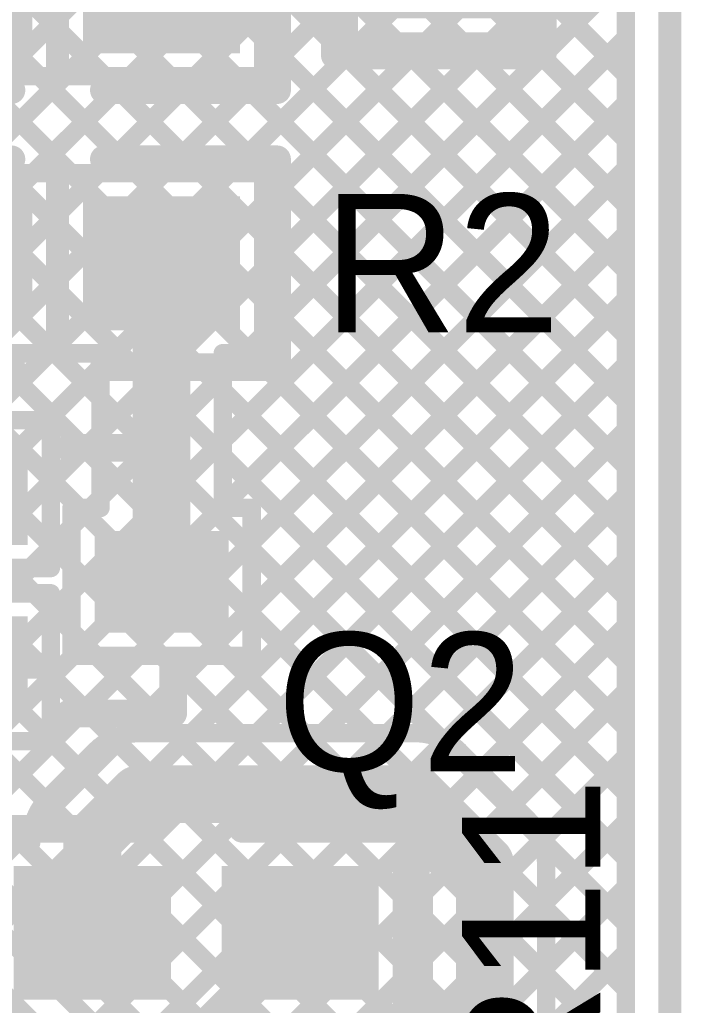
# Model space of a CAD drawing. Header units: millimetres. Extents: x 31.5 to 66.5, y 50.5 to 78.
# Drawn here: x 59.27 to 66.55, y 56.73 to 67.58 of the extents above; entities that cross this region are included whole.
import ezdxf

# ---------------------------------------------------------------- set-up
doc = ezdxf.new("R2010")
doc.units = ezdxf.units.MM
for name, color, linetype in [('BottomLayer', 5, 'Continuous'), ('KeepOutLayer', 6, 'Continuous'), ('TopLayer', 1, 'Continuous'), ('TopOverlay', 2, 'Continuous'), ('TopPaste', 8, 'Continuous'), ('TopSolder', 216, 'Continuous')]:
    doc.layers.add(name, color=color, linetype=linetype)

# ---------------------------------------------------------------- blocks, each defined once
blk = doc.blocks.new('SOT_23_11')
at = {"layer": 'TopLayer'}
for points in [[(-0.508, -0.635), (0.4064, -0.635), (-0.508, 0.635), (0.4064, 0.635)], [(-1.4732, -2.4892), (-0.5588, -2.4892), (-1.4732, -1.5748), (-0.5588, -1.5748)], [(0.4318, -2.4892), (1.3462, -2.4892), (0.4318, -1.5748), (1.3462, -1.5748)]]:
    blk.add_solid(points, dxfattribs=at)
at = {"layer": 'TopOverlay', "const_width": 0.3048}
for points in [[(-1.016, 0.127), (-1.524, 0.127)], [(-1.524, -1.016), (-1.524, 0.127)], [(1.397, 0.127), (0.889, 0.127)], [(1.397, -1.016), (1.397, 0.127)], [(0, -2.159), (-0.127, -2.159)]]:
    blk.add_lwpolyline(points, dxfattribs=at)
at = {"layer": 'TopOverlay', "const_width": 0.1524}
for points in [[(-1.6002, 0.127, 1), (-1.4478, 0.127, 1)], [(-1.6002, 0.127, 1), (-1.4478, 0.127, 1)], [(-1.0922, 0.127, 1), (-0.9398, 0.127, 1)], [(0.8128, 0.127, 1), (0.9652, 0.127, 1)], [(1.3208, 0.127, 1), (1.4732, 0.127, 1)], [(1.3208, 0.127, 1), (1.4732, 0.127, 1)], [(-1.6002, -1.016, 1), (-1.4478, -1.016, 1)], [(1.3208, -1.016, 1), (1.4732, -1.016, 1)], [(-0.2032, -2.159, 1), (-0.0508, -2.159, 1)], [(-0.0762, -2.159, 1), (0.0762, -2.159, 1)]]:
    blk.add_lwpolyline(points, format="xyb", close=True, dxfattribs=at)
at = {"layer": 'TopPaste'}
for points in [[(-0.508, -0.635), (0.4064, -0.635), (-0.508, 0.635), (0.4064, 0.635)], [(-1.4732, -2.4892), (-0.5588, -2.4892), (-1.4732, -1.5748), (-0.5588, -1.5748)], [(0.4318, -2.4892), (1.3462, -2.4892), (0.4318, -1.5748), (1.3462, -1.5748)]]:
    blk.add_solid(points, dxfattribs=at)
at = {"layer": 'TopSolder'}
for points in [[(-0.6096, -0.7366), (0.508, -0.7366), (-0.6096, 0.7366), (0.508, 0.7366)], [(-1.5748, -2.5908), (-0.4572, -2.5908), (-1.5748, -1.4732), (-0.4572, -1.4732)], [(0.3302, -2.5908), (1.4478, -2.5908), (0.3302, -1.4732), (1.4478, -1.4732)]]:
    blk.add_solid(points, dxfattribs=at)
blk = doc.blocks.new('0805_15')
at = {"layer": 'TopLayer'}
for points in [[(-0.762, -0.637), (0.762, -0.637), (-0.762, 0.633), (0.762, 0.633)], [(1.524, -0.637), (3.048, -0.637), (1.524, 0.633), (3.048, 0.633)]]:
    blk.add_solid(points, dxfattribs=at)
at = {"layer": 'TopOverlay', "const_width": 0.305}
for points in [[(-1.27, 1.141), (-1.27, -1.145)], [(0.635, 1.141), (-1.27, 1.141)], [(3.556, 1.141), (1.651, 1.141)], [(3.556, 1.141), (3.556, -1.145)], [(0.635, -1.145), (-1.27, -1.145)], [(3.556, -1.145), (1.651, -1.145)]]:
    blk.add_lwpolyline(points, dxfattribs=at)
at = {"layer": 'TopOverlay', "const_width": 0.152}
for points in [[(-1.346, 1.141, 1), (-1.194, 1.141, 1)], [(-1.346, 1.141, 1), (-1.194, 1.141, 1)], [(0.559, 1.141, 1), (0.711, 1.141, 1)], [(1.575, 1.141, 1), (1.727, 1.141, 1)], [(3.48, 1.141, 1), (3.632, 1.141, 1)], [(3.48, 1.141, 1), (3.632, 1.141, 1)], [(-1.346, -1.145, 1), (-1.194, -1.145, 1)], [(-1.346, -1.145, 1), (-1.194, -1.145, 1)], [(0.559, -1.145, 1), (0.711, -1.145, 1)], [(1.575, -1.145, 1), (1.727, -1.145, 1)], [(3.48, -1.145, 1), (3.632, -1.145, 1)], [(3.48, -1.145, 1), (3.632, -1.145, 1)]]:
    blk.add_lwpolyline(points, format="xyb", close=True, dxfattribs=at)
at = {"layer": 'TopPaste'}
for points in [[(-0.762, -0.637), (0.762, -0.637), (-0.762, 0.633), (0.762, 0.633)], [(1.524, -0.637), (3.048, -0.637), (1.524, 0.633), (3.048, 0.633)]]:
    blk.add_solid(points, dxfattribs=at)
at = {"layer": 'TopSolder'}
for points in [[(-0.864, -0.738), (0.864, -0.738), (-0.864, 0.735), (0.864, 0.735)], [(1.422, -0.738), (3.15, -0.738), (1.422, 0.735), (3.15, 0.735)]]:
    blk.add_solid(points, dxfattribs=at)
blk = doc.blocks.new('0805_19')
at = {"layer": 'TopLayer'}
for points in [[(-0.762, -0.637), (0.762, -0.637), (-0.762, 0.633), (0.762, 0.633)], [(1.524, -0.637), (3.048, -0.637), (1.524, 0.633), (3.048, 0.633)]]:
    blk.add_solid(points, dxfattribs=at)
at = {"layer": 'TopOverlay', "const_width": 0.305}
for points in [[(-1.27, -1.145), (-1.27, 1.141)], [(-1.27, 1.141), (0.635, 1.141)], [(1.651, 1.141), (3.556, 1.141)], [(3.556, -1.145), (3.556, 1.141)], [(-1.27, -1.145), (0.635, -1.145)], [(1.651, -1.145), (3.556, -1.145)]]:
    blk.add_lwpolyline(points, dxfattribs=at)
at = {"layer": 'TopOverlay', "const_width": 0.152}
for points in [[(-1.346, 1.141, 1), (-1.194, 1.141, 1)], [(-1.346, 1.141, 1), (-1.194, 1.141, 1)], [(0.559, 1.141, 1), (0.711, 1.141, 1)], [(1.575, 1.141, 1), (1.727, 1.141, 1)], [(3.48, 1.141, 1), (3.632, 1.141, 1)], [(3.48, 1.141, 1), (3.632, 1.141, 1)], [(-1.346, -1.145, 1), (-1.194, -1.145, 1)], [(-1.346, -1.145, 1), (-1.194, -1.145, 1)], [(0.559, -1.145, 1), (0.711, -1.145, 1)], [(1.575, -1.145, 1), (1.727, -1.145, 1)], [(3.48, -1.145, 1), (3.632, -1.145, 1)], [(3.48, -1.145, 1), (3.632, -1.145, 1)]]:
    blk.add_lwpolyline(points, format="xyb", close=True, dxfattribs=at)
at = {"layer": 'TopPaste'}
for points in [[(-0.762, -0.637), (0.762, -0.637), (-0.762, 0.633), (0.762, 0.633)], [(1.524, -0.637), (3.048, -0.637), (1.524, 0.633), (3.048, 0.633)]]:
    blk.add_solid(points, dxfattribs=at)
at = {"layer": 'TopSolder'}
for points in [[(-0.864, -0.738), (0.864, -0.738), (-0.864, 0.735), (0.864, 0.735)], [(1.422, -0.738), (3.15, -0.738), (1.422, 0.735), (3.15, 0.735)]]:
    blk.add_solid(points, dxfattribs=at)
blk = doc.blocks.new('0805_20')
at = {"layer": 'TopLayer'}
for points in [[(-0.762, -0.637), (0.762, -0.637), (-0.762, 0.633), (0.762, 0.633)], [(1.524, -0.637), (3.048, -0.637), (1.524, 0.633), (3.048, 0.633)]]:
    blk.add_solid(points, dxfattribs=at)
at = {"layer": 'TopOverlay', "const_width": 0.305}
for points in [[(-1.27, -1.145), (-1.27, 1.141)], [(0.635, 1.141), (-1.27, 1.141)], [(3.556, 1.141), (1.651, 1.141)], [(3.556, -1.145), (3.556, 1.141)], [(0.635, -1.145), (-1.27, -1.145)], [(3.556, -1.145), (1.651, -1.145)]]:
    blk.add_lwpolyline(points, dxfattribs=at)
at = {"layer": 'TopOverlay', "const_width": 0.152}
for points in [[(-1.346, 1.141, 1), (-1.194, 1.141, 1)], [(-1.346, 1.141, 1), (-1.194, 1.141, 1)], [(0.559, 1.141, 1), (0.711, 1.141, 1)], [(1.575, 1.141, 1), (1.727, 1.141, 1)], [(3.48, 1.141, 1), (3.632, 1.141, 1)], [(3.48, 1.141, 1), (3.632, 1.141, 1)], [(-1.346, -1.145, 1), (-1.194, -1.145, 1)], [(-1.346, -1.145, 1), (-1.194, -1.145, 1)], [(0.559, -1.145, 1), (0.711, -1.145, 1)], [(1.575, -1.145, 1), (1.727, -1.145, 1)], [(3.48, -1.145, 1), (3.632, -1.145, 1)], [(3.48, -1.145, 1), (3.632, -1.145, 1)]]:
    blk.add_lwpolyline(points, format="xyb", close=True, dxfattribs=at)
at = {"layer": 'TopPaste'}
for points in [[(-0.762, -0.637), (0.762, -0.637), (-0.762, 0.633), (0.762, 0.633)], [(1.524, -0.637), (3.048, -0.637), (1.524, 0.633), (3.048, 0.633)]]:
    blk.add_solid(points, dxfattribs=at)
at = {"layer": 'TopSolder'}
for points in [[(-0.864, -0.738), (0.864, -0.738), (-0.864, 0.735), (0.864, 0.735)], [(1.422, -0.738), (3.15, -0.738), (1.422, 0.735), (3.15, 0.735)]]:
    blk.add_solid(points, dxfattribs=at)
blk = doc.blocks.new('0805_21')
at = {"layer": 'TopLayer'}
for points in [[(-0.762, -0.637), (0.762, -0.637), (-0.762, 0.633), (0.762, 0.633)], [(1.524, -0.637), (3.048, -0.637), (1.524, 0.633), (3.048, 0.633)]]:
    blk.add_solid(points, dxfattribs=at)
at = {"layer": 'TopOverlay', "const_width": 0.305}
for points in [[(-1.27, 1.141), (-1.27, -1.145)], [(0.635, 1.141), (-1.27, 1.141)], [(3.556, 1.141), (1.651, 1.141)], [(3.556, 1.141), (3.556, -1.145)], [(0.635, -1.145), (-1.27, -1.145)], [(3.556, -1.145), (1.651, -1.145)]]:
    blk.add_lwpolyline(points, dxfattribs=at)
at = {"layer": 'TopOverlay', "const_width": 0.152}
for points in [[(-1.346, 1.141, 1), (-1.194, 1.141, 1)], [(-1.346, 1.141, 1), (-1.194, 1.141, 1)], [(0.559, 1.141, 1), (0.711, 1.141, 1)], [(1.575, 1.141, 1), (1.727, 1.141, 1)], [(3.48, 1.141, 1), (3.632, 1.141, 1)], [(3.48, 1.141, 1), (3.632, 1.141, 1)], [(-1.346, -1.145, 1), (-1.194, -1.145, 1)], [(-1.346, -1.145, 1), (-1.194, -1.145, 1)], [(0.559, -1.145, 1), (0.711, -1.145, 1)], [(1.575, -1.145, 1), (1.727, -1.145, 1)], [(3.48, -1.145, 1), (3.632, -1.145, 1)], [(3.48, -1.145, 1), (3.632, -1.145, 1)]]:
    blk.add_lwpolyline(points, format="xyb", close=True, dxfattribs=at)
at = {"layer": 'TopPaste'}
for points in [[(-0.762, -0.637), (0.762, -0.637), (-0.762, 0.633), (0.762, 0.633)], [(1.524, -0.637), (3.048, -0.637), (1.524, 0.633), (3.048, 0.633)]]:
    blk.add_solid(points, dxfattribs=at)
at = {"layer": 'TopSolder'}
for points in [[(-0.864, -0.738), (0.864, -0.738), (-0.864, 0.735), (0.864, 0.735)], [(1.422, -0.738), (3.15, -0.738), (1.422, 0.735), (3.15, 0.735)]]:
    blk.add_solid(points, dxfattribs=at)

msp = doc.modelspace()

# ---------------------------------------------------------------- linework, layer by layer
at = {"layer": 'BottomLayer'}
for points, const_width in [([(48.355, 77.368), (65.938, 59.785)], 0.203), ([(49.074, 77.368), (65.938, 60.504)], 0.203), ([(49.792, 77.368), (65.938, 61.222)], 0.203), ([(50.51, 77.368), (65.938, 61.94)], 0.203), ([(51.229, 77.368), (65.938, 62.659)], 0.203), ([(51.947, 77.368), (65.938, 63.377)], 0.203), ([(52.666, 77.368), (65.938, 64.096)], 0.203), ([(53.384, 77.368), (65.938, 64.814)], 0.203), ([(54.103, 77.368), (65.938, 65.533)], 0.203), ([(54.821, 77.368), (65.938, 66.251)], 0.203), ([(55.539, 77.368), (65.938, 66.969)], 0.203), ([(65.938, 51.156), (65.938, 77.368)], 0.203), ([(54.52, 62.422), (65.938, 73.841)], 0.203), ([(51.775, 73.23), (65.938, 59.067)], 0.203), ([(54.859, 62.043), (65.938, 73.123)], 0.203), ([(51.714, 72.573), (65.938, 58.348)], 0.203), ([(55.073, 61.539), (65.938, 72.404)], 0.203), ([(55.432, 61.18), (65.938, 71.686)], 0.203), ([(55.791, 60.82), (65.938, 70.967)], 0.203), ([(56.151, 60.461), (65.938, 70.249)], 0.203), ([(56.51, 60.102), (65.938, 69.53)], 0.203), ([(56.869, 59.743), (65.938, 68.812)], 0.203), ([(57.228, 59.383), (65.938, 68.094)], 0.203), ([(57.587, 59.024), (65.938, 67.375)], 0.203), ([(57.947, 58.665), (65.938, 66.657)], 0.203), ([(57.238, 66.33), (65.938, 57.63)], 0.203), ([(58.306, 58.306), (65.938, 65.938)], 0.203), ([(57.14, 65.71), (65.938, 56.912)], 0.203), ([(52.264, 65.557), (65.938, 51.883)], 0.203), ([(52.982, 65.557), (65.938, 52.601)], 0.203), ([(53.7, 65.557), (65.938, 53.319)], 0.203), ([(54.419, 65.557), (65.938, 54.038)], 0.203), ([(55.137, 65.557), (65.938, 54.756)], 0.203), ([(56.797, 65.334), (65.938, 56.193)], 0.203), ([(56.236, 65.177), (65.938, 55.475)], 0.203), ([(58.665, 57.947), (65.938, 65.22)], 0.203), ([(52.615, 64.488), (62.645, 54.458)], 0.203), ([(59.024, 57.587), (65.938, 64.502)], 0.203), ([(59.383, 57.228), (65.938, 63.783)], 0.203), ([(59.743, 56.869), (65.938, 63.065)], 0.203), ([(60.102, 56.51), (65.938, 62.346)], 0.203), ([(53.975, 61.595), (61.849, 53.721)], 0.762), ([(54.964, 61.648), (62.154, 54.458)], 0.203), ([(60.461, 56.151), (65.938, 61.628)], 0.203), ([(60.82, 55.791), (65.938, 60.909)], 0.203), ([(61.18, 55.432), (65.938, 60.191)], 0.203), ([(61.539, 55.073), (65.938, 59.473)], 0.203), ([(61.898, 54.714), (65.938, 58.754)], 0.203), ([(62.36, 54.458), (65.938, 58.036)], 0.203), ([(62.967, 54.346), (65.938, 57.317)], 0.203)]:
    msp.add_lwpolyline(points, dxfattribs=dict(at, const_width=const_width))
at = {"layer": 'BottomLayer', "const_width": 0.102}
for points in [[(65.888, 67.375, 1), (65.989, 67.375, 1)], [(65.888, 66.969, 1), (65.989, 66.969, 1)], [(65.888, 66.657, 1), (65.989, 66.657, 1)], [(65.888, 66.251, 1), (65.989, 66.251, 1)], [(65.888, 65.938, 1), (65.989, 65.938, 1)], [(65.888, 65.533, 1), (65.989, 65.533, 1)], [(65.888, 65.22, 1), (65.989, 65.22, 1)], [(65.888, 64.814, 1), (65.989, 64.814, 1)], [(65.888, 64.502, 1), (65.989, 64.502, 1)], [(65.888, 64.096, 1), (65.989, 64.096, 1)], [(65.888, 63.783, 1), (65.989, 63.783, 1)], [(65.888, 63.377, 1), (65.989, 63.377, 1)], [(65.888, 63.065, 1), (65.989, 63.065, 1)], [(65.888, 62.659, 1), (65.989, 62.659, 1)], [(65.888, 62.346, 1), (65.989, 62.346, 1)], [(65.888, 61.94, 1), (65.989, 61.94, 1)], [(65.888, 61.628, 1), (65.989, 61.628, 1)], [(65.888, 61.222, 1), (65.989, 61.222, 1)], [(65.888, 60.909, 1), (65.989, 60.909, 1)], [(65.888, 60.504, 1), (65.989, 60.504, 1)], [(65.888, 60.191, 1), (65.989, 60.191, 1)], [(65.888, 59.785, 1), (65.989, 59.785, 1)], [(65.888, 59.473, 1), (65.989, 59.473, 1)], [(65.888, 59.067, 1), (65.989, 59.067, 1)], [(65.888, 58.754, 1), (65.989, 58.754, 1)], [(65.888, 58.348, 1), (65.989, 58.348, 1)], [(65.888, 58.036, 1), (65.989, 58.036, 1)], [(65.888, 57.63, 1), (65.989, 57.63, 1)], [(65.888, 57.317, 1), (65.989, 57.317, 1)], [(59.333, 57.228, 1), (59.434, 57.228, 1)], [(59.692, 56.869, 1), (59.794, 56.869, 1)], [(65.888, 56.912, 1), (65.989, 56.912, 1)]]:
    msp.add_lwpolyline(points, format="xyb", close=True, dxfattribs=at)
at = {"layer": 'KeepOutLayer', "const_width": 0.254}
msp.add_lwpolyline([(66.421, 50.673), (66.421, 77.851)], dxfattribs=at)
at = {"layer": 'TopLayer'}
for points, const_width in [([(65.938, 51.156), (65.938, 77.368)], 0.203), ([(64.872, 67.335), (64.872, 69.571)], 0.203), ([(61.951, 66.953), (61.951, 68.923)], 0.203), ([(59.665, 66.953), (59.665, 68.16)], 0.203), ([(59.715, 66.953), (59.715, 68.109)], 0.203), ([(61.951, 64.106), (65.938, 68.094)], 0.203), ([(61.951, 68.084), (65.938, 64.096)], 0.203), ([(62.89, 67.335), (62.89, 67.984)], 0.203), ([(64.872, 68.036), (65.938, 66.969)], 0.203), ([(61.951, 66.98), (62.89, 67.919)], 0.203), ([(61.506, 62.943), (65.938, 67.375)], 0.203), ([(61.577, 65.888), (63.025, 67.335)], 0.203), ([(61.951, 67.365), (65.938, 63.377)], 0.203), ([(61.951, 64.824), (64.462, 67.335)], 0.203), ([(61.951, 65.543), (63.743, 67.335)], 0.203), ([(62.89, 67.335), (64.872, 67.335)], 0.203), ([(63.417, 67.335), (65.938, 64.814)], 0.203), ([(64.136, 67.335), (65.938, 65.533)], 0.203), ([(64.854, 67.335), (65.938, 66.251)], 0.203), ([(57.429, 66.953), (59.665, 66.953)], 0.203), ([(58.703, 65.888), (59.769, 66.953)], 0.203), ([(58.771, 66.953), (59.836, 65.888)], 0.203), ([(59.422, 65.888), (60.487, 66.953)], 0.203), ([(59.489, 66.953), (60.554, 65.888)], 0.203), ([(59.715, 66.953), (61.951, 66.953)], 0.203), ([(60.14, 65.888), (61.205, 66.953)], 0.203), ([(60.208, 66.953), (61.273, 65.888)], 0.203), ([(60.859, 65.888), (61.924, 66.953)], 0.203), ([(60.926, 66.953), (65.938, 61.94)], 0.203), ([(61.645, 66.953), (65.938, 62.659)], 0.203), ([(61.506, 62.225), (65.938, 66.657)], 0.203), ([(61.824, 61.824), (65.938, 65.938)], 0.203), ([(58.419, 65.888), (59.665, 65.888)], 0.203), ([(59.665, 63.906), (59.665, 65.888)], 0.203), ([(59.715, 63.906), (59.715, 65.888)], 0.203), ([(59.715, 65.888), (61.951, 65.888)], 0.203), ([(61.951, 63.906), (61.951, 65.888)], 0.203), ([(61.824, 61.105), (65.938, 65.22)], 0.203), ([(61.951, 65.21), (65.938, 61.222)], 0.203), ([(60.833, 61.392), (60.833, 64.897)], 0.635), ([(61.165, 59.728), (65.938, 64.502)], 0.203), ([(61.951, 64.491), (65.938, 60.504)], 0.203), ([(61.751, 63.906), (61.951, 64.106)], 0.203), ([(59.596, 63.906), (59.665, 63.975)], 0.203), ([(57.429, 63.906), (59.665, 63.906)], 0.203), ([(58.859, 63.17), (59.596, 63.906)], 0.203), ([(58.944, 63.906), (60.16, 62.69)], 0.203), ([(59.662, 63.906), (60.16, 63.408)], 0.203), ([(59.715, 63.906), (60.16, 63.906)], 0.203), ([(60.16, 62.205), (60.16, 63.906)], 0.203), ([(61.506, 62.205), (61.506, 63.906)], 0.203), ([(61.506, 63.661), (61.751, 63.906)], 0.203), ([(61.506, 63.906), (61.951, 63.906)], 0.203), ([(61.817, 63.906), (65.938, 59.785)], 0.203), ([(61.883, 59.728), (65.938, 63.783)], 0.203), ([(59.578, 63.17), (60.16, 63.752)], 0.203), ([(61.506, 63.499), (65.938, 59.067)], 0.203), ([(57.988, 63.17), (59.614, 63.17)], 0.203), ([(59.614, 61.544), (59.614, 63.17)], 0.203), ([(59.614, 62.487), (60.16, 63.034)], 0.203), ([(62.602, 59.728), (65.938, 63.065)], 0.203), ([(61.506, 62.781), (65.938, 58.348)], 0.203), ([(59.614, 62.518), (59.927, 62.205)], 0.203), ([(63.32, 59.728), (65.938, 62.346)], 0.203), ([(60.049, 62.205), (60.16, 62.315)], 0.203), ([(59.842, 60.579), (59.842, 62.205)], 0.203), ([(59.842, 61.998), (60.049, 62.205)], 0.203), ([(59.842, 62.205), (60.16, 62.205)], 0.203), ([(61.506, 62.205), (61.824, 62.205)], 0.203), ([(61.824, 60.579), (61.824, 62.205)], 0.203), ([(59.614, 61.769), (59.842, 61.998)], 0.203), ([(59.614, 61.799), (59.842, 61.571)], 0.203), ([(61.824, 61.745), (63.897, 59.672)], 0.203), ([(63.954, 59.643), (65.938, 61.628)], 0.203), ([(58.94, 61.544), (59.614, 61.544)], 0.203), ([(59.11, 61.265), (59.389, 61.544)], 0.203), ([(59.15, 61.544), (59.43, 61.265)], 0.203), ([(58.661, 61.265), (59.614, 61.265)], 0.203), ([(59.43, 61.265), (59.614, 61.081)], 0.203), ([(59.614, 61.051), (59.842, 61.279)], 0.203), ([(59.614, 59.639), (59.614, 61.265)], 0.203), ([(59.614, 61.081), (59.842, 60.852)], 0.203), ([(61.824, 61.026), (63.122, 59.728)], 0.203), ([(64.331, 59.302), (65.938, 60.909)], 0.203), ([(57.379, 57.379), (60.579, 60.579)], 0.203), ([(59.614, 60.332), (59.861, 60.579)], 0.203), ([(59.842, 60.579), (61.824, 60.579)], 0.203), ([(60.116, 60.579), (60.967, 59.728)], 0.203), ([(60.43, 59.711), (61.297, 60.579)], 0.203), ([(60.834, 60.579), (61.685, 59.728)], 0.203), ([(61.552, 60.579), (62.403, 59.728)], 0.203), ([(58.801, 60.452), (59.512, 60.452)], 0.254), ([(59.614, 60.362), (60.306, 59.67)], 0.203), ([(64.691, 58.943), (65.938, 60.191)], 0.203), ([(57.988, 59.639), (59.614, 59.639)], 0.203), ([(58.182, 59.639), (59.299, 58.522)], 0.203), ([(58.9, 59.639), (59.557, 58.982)], 0.203), ([(59.614, 59.644), (59.915, 59.343)], 0.203), ([(60.579, 59.728), (63.627, 59.728)], 0.203), ([(59.596, 59.024), (60.102, 59.53)], 0.203), ([(64.104, 59.53), (64.864, 58.77)], 0.203), ([(65.012, 58.547), (65.938, 59.473)], 0.203), ([(60.071, 58.547), (60.579, 59.055)], 0.635), ([(60.579, 59.055), (63.627, 59.055)], 0.635), ([(63.627, 59.055), (64.389, 58.293)], 0.635), ([(59.24, 58.522), (59.415, 58.696)], 0.203), ([(60.071, 57.531), (60.071, 58.547)], 0.635), ([(65.062, 57.878), (65.938, 58.754)], 0.203), ([(65.006, 58.563), (65.938, 57.63)], 0.203), ([(58.953, 58.522), (59.398, 58.522)], 0.203), ([(64.389, 55.753), (64.389, 58.293)], 0.635), ([(63.475, 56.54), (63.475, 58.255)], 0.203), ([(63.475, 58.255), (63.716, 58.014)], 0.203), ([(65.062, 55.753), (65.062, 58.293)], 0.203), ([(63.716, 56.032), (63.716, 58.014)], 0.203), ([(65.062, 57.159), (65.938, 58.036)], 0.203), ([(63.475, 57.727), (63.716, 57.969)], 0.203), ([(63.475, 57.938), (63.716, 57.697)], 0.203), ([(65.062, 57.788), (65.938, 56.912)], 0.203), ([(60.071, 55.245), (62.357, 57.531)], 0.381), ([(63.475, 57.009), (63.716, 57.25)], 0.203), ([(65.062, 56.441), (65.938, 57.317)], 0.203), ([(63.475, 57.22), (63.716, 56.979)], 0.203), ([(65.062, 57.069), (65.938, 56.193)], 0.203)]:
    msp.add_lwpolyline(points, dxfattribs=dict(at, const_width=const_width))
for points, const_width in [([(61.9, 67.365, 1), (62.001, 67.365, 1)], 0.102), ([(62.84, 67.335, 1), (62.941, 67.335, 1)], 0.102), ([(62.84, 67.335, 1), (62.941, 67.335, 1)], 0.102), ([(62.974, 67.335, 1), (63.076, 67.335, 1)], 0.102), ([(63.366, 67.335, 1), (63.468, 67.335, 1)], 0.102), ([(63.693, 67.335, 1), (63.794, 67.335, 1)], 0.102), ([(64.085, 67.335, 1), (64.186, 67.335, 1)], 0.102), ([(64.411, 67.335, 1), (64.513, 67.335, 1)], 0.102), ([(64.803, 67.335, 1), (64.905, 67.335, 1)], 0.102), ([(64.821, 67.335, 1), (64.922, 67.335, 1)], 0.102), ([(64.821, 67.335, 1), (64.922, 67.335, 1)], 0.102), ([(65.888, 67.375, 1), (65.989, 67.375, 1)], 0.102), ([(59.438, 66.953, 1), (59.54, 66.953, 1)], 0.102), ([(59.614, 66.953, 1), (59.715, 66.953, 1)], 0.102), ([(59.614, 66.953, 1), (59.715, 66.953, 1)], 0.102), ([(59.665, 66.953, 1), (59.766, 66.953, 1)], 0.102), ([(59.665, 66.953, 1), (59.766, 66.953, 1)], 0.102), ([(59.718, 66.953, 1), (59.819, 66.953, 1)], 0.102), ([(60.157, 66.953, 1), (60.258, 66.953, 1)], 0.102), ([(60.436, 66.953, 1), (60.538, 66.953, 1)], 0.102), ([(60.875, 66.953, 1), (60.977, 66.953, 1)], 0.102), ([(61.155, 66.953, 1), (61.256, 66.953, 1)], 0.102), ([(61.594, 66.953, 1), (61.695, 66.953, 1)], 0.102), ([(61.873, 66.953, 1), (61.975, 66.953, 1)], 0.102), ([(61.9, 66.98, 1), (62.001, 66.98, 1)], 0.102), ([(61.9, 66.953, 1), (62.001, 66.953, 1)], 0.102), ([(61.9, 66.953, 1), (62.001, 66.953, 1)], 0.102), ([(65.888, 66.969, 1), (65.989, 66.969, 1)], 0.102), ([(65.888, 66.657, 1), (65.989, 66.657, 1)], 0.102), ([(65.888, 66.251, 1), (65.989, 66.251, 1)], 0.102), ([(65.888, 65.938, 1), (65.989, 65.938, 1)], 0.102), ([(59.371, 65.888, 1), (59.473, 65.888, 1)], 0.102), ([(59.614, 65.888, 1), (59.715, 65.888, 1)], 0.102), ([(59.614, 65.888, 1), (59.715, 65.888, 1)], 0.102), ([(59.665, 65.888, 1), (59.766, 65.888, 1)], 0.102), ([(59.665, 65.888, 1), (59.766, 65.888, 1)], 0.102), ([(59.785, 65.888, 1), (59.887, 65.888, 1)], 0.102), ([(60.089, 65.888, 1), (60.191, 65.888, 1)], 0.102), ([(60.504, 65.888, 1), (60.605, 65.888, 1)], 0.102), ([(60.808, 65.888, 1), (60.909, 65.888, 1)], 0.102), ([(61.222, 65.888, 1), (61.324, 65.888, 1)], 0.102), ([(61.526, 65.888, 1), (61.628, 65.888, 1)], 0.102), ([(61.9, 65.888, 1), (62.001, 65.888, 1)], 0.102), ([(61.9, 65.888, 1), (62.001, 65.888, 1)], 0.102), ([(61.9, 65.543, 1), (62.001, 65.543, 1)], 0.102), ([(65.888, 65.533, 1), (65.989, 65.533, 1)], 0.102), ([(61.9, 65.21, 1), (62.001, 65.21, 1)], 0.102), ([(65.888, 65.22, 1), (65.989, 65.22, 1)], 0.102), ([(60.674, 64.897, 1), (60.992, 64.897, 1)], 0.318), ([(61.9, 64.824, 1), (62.001, 64.824, 1)], 0.102), ([(65.888, 64.814, 1), (65.989, 64.814, 1)], 0.102), ([(61.9, 64.491, 1), (62.001, 64.491, 1)], 0.102), ([(65.888, 64.502, 1), (65.989, 64.502, 1)], 0.102), ([(61.9, 64.106, 1), (62.001, 64.106, 1)], 0.102), ([(61.9, 64.106, 1), (62.001, 64.106, 1)], 0.102), ([(65.888, 64.096, 1), (65.989, 64.096, 1)], 0.102), ([(59.614, 63.975, 1), (59.715, 63.975, 1)], 0.102), ([(59.545, 63.906, 1), (59.647, 63.906, 1)], 0.102), ([(59.545, 63.906, 1), (59.647, 63.906, 1)], 0.102), ([(59.611, 63.906, 1), (59.713, 63.906, 1)], 0.102), ([(59.614, 63.906, 1), (59.715, 63.906, 1)], 0.102), ([(59.614, 63.906, 1), (59.715, 63.906, 1)], 0.102), ([(59.665, 63.906, 1), (59.766, 63.906, 1)], 0.102), ([(59.665, 63.906, 1), (59.766, 63.906, 1)], 0.102), ([(60.109, 63.906, 1), (60.211, 63.906, 1)], 0.102), ([(60.109, 63.906, 1), (60.211, 63.906, 1)], 0.102), ([(61.455, 63.906, 1), (61.557, 63.906, 1)], 0.102), ([(61.455, 63.906, 1), (61.557, 63.906, 1)], 0.102), ([(61.7, 63.906, 1), (61.802, 63.906, 1)], 0.102), ([(61.7, 63.906, 1), (61.802, 63.906, 1)], 0.102), ([(61.766, 63.906, 1), (61.868, 63.906, 1)], 0.102), ([(61.9, 63.906, 1), (62.001, 63.906, 1)], 0.102), ([(61.9, 63.906, 1), (62.001, 63.906, 1)], 0.102), ([(65.888, 63.783, 1), (65.989, 63.783, 1)], 0.102), ([(60.109, 63.752, 1), (60.211, 63.752, 1)], 0.102), ([(61.455, 63.661, 1), (61.557, 63.661, 1)], 0.102), ([(61.455, 63.499, 1), (61.557, 63.499, 1)], 0.102), ([(60.109, 63.408, 1), (60.211, 63.408, 1)], 0.102), ([(65.888, 63.377, 1), (65.989, 63.377, 1)], 0.102), ([(59.527, 63.17, 1), (59.629, 63.17, 1)], 0.102), ([(59.563, 63.17, 1), (59.665, 63.17, 1)], 0.102), ([(59.563, 63.17, 1), (59.665, 63.17, 1)], 0.102), ([(60.109, 63.034, 1), (60.211, 63.034, 1)], 0.102), ([(65.888, 63.065, 1), (65.989, 63.065, 1)], 0.102), ([(61.455, 62.943, 1), (61.557, 62.943, 1)], 0.102), ([(61.455, 62.781, 1), (61.557, 62.781, 1)], 0.102), ([(60.109, 62.69, 1), (60.211, 62.69, 1)], 0.102), ([(65.888, 62.659, 1), (65.989, 62.659, 1)], 0.102), ([(59.563, 62.518, 1), (59.665, 62.518, 1)], 0.102), ([(59.563, 62.487, 1), (59.665, 62.487, 1)], 0.102), ([(65.888, 62.346, 1), (65.989, 62.346, 1)], 0.102), ([(60.109, 62.315, 1), (60.211, 62.315, 1)], 0.102), ([(59.792, 62.205, 1), (59.893, 62.205, 1)], 0.102), ([(59.792, 62.205, 1), (59.893, 62.205, 1)], 0.102), ([(59.876, 62.205, 1), (59.978, 62.205, 1)], 0.102), ([(59.999, 62.205, 1), (60.1, 62.205, 1)], 0.102), ([(59.999, 62.205, 1), (60.1, 62.205, 1)], 0.102), ([(60.109, 62.205, 1), (60.211, 62.205, 1)], 0.102), ([(60.109, 62.205, 1), (60.211, 62.205, 1)], 0.102), ([(61.455, 62.225, 1), (61.557, 62.225, 1)], 0.102), ([(61.455, 62.205, 1), (61.557, 62.205, 1)], 0.102), ([(61.455, 62.205, 1), (61.557, 62.205, 1)], 0.102), ([(61.773, 62.205, 1), (61.874, 62.205, 1)], 0.102), ([(61.773, 62.205, 1), (61.874, 62.205, 1)], 0.102), ([(59.792, 61.998, 1), (59.893, 61.998, 1)], 0.102), ([(59.792, 61.998, 1), (59.893, 61.998, 1)], 0.102), ([(65.888, 61.94, 1), (65.989, 61.94, 1)], 0.102), ([(61.773, 61.824, 1), (61.874, 61.824, 1)], 0.102), ([(59.563, 61.799, 1), (59.665, 61.799, 1)], 0.102), ([(59.563, 61.769, 1), (59.665, 61.769, 1)], 0.102), ([(61.773, 61.745, 1), (61.874, 61.745, 1)], 0.102), ([(60.674, 61.392, 1), (60.992, 61.392, 1)], 0.318), ([(65.888, 61.628, 1), (65.989, 61.628, 1)], 0.102), ([(59.338, 61.544, 1), (59.44, 61.544, 1)], 0.102), ([(59.563, 61.544, 1), (59.665, 61.544, 1)], 0.102), ([(59.563, 61.544, 1), (59.665, 61.544, 1)], 0.102), ([(59.792, 61.571, 1), (59.893, 61.571, 1)], 0.102), ([(59.379, 61.265, 1), (59.481, 61.265, 1)], 0.102), ([(59.379, 61.265, 1), (59.481, 61.265, 1)], 0.102), ([(59.563, 61.265, 1), (59.665, 61.265, 1)], 0.102), ([(59.563, 61.265, 1), (59.665, 61.265, 1)], 0.102), ([(59.792, 61.279, 1), (59.893, 61.279, 1)], 0.102), ([(65.888, 61.222, 1), (65.989, 61.222, 1)], 0.102), ([(59.563, 61.081, 1), (59.665, 61.081, 1)], 0.102), ([(59.563, 61.081, 1), (59.665, 61.081, 1)], 0.102), ([(59.563, 61.051, 1), (59.665, 61.051, 1)], 0.102), ([(61.773, 61.105, 1), (61.874, 61.105, 1)], 0.102), ([(61.773, 61.026, 1), (61.874, 61.026, 1)], 0.102), ([(59.792, 60.852, 1), (59.893, 60.852, 1)], 0.102), ([(65.888, 60.909, 1), (65.989, 60.909, 1)], 0.102), ([(59.792, 60.579, 1), (59.893, 60.579, 1)], 0.102), ([(59.792, 60.579, 1), (59.893, 60.579, 1)], 0.102), ([(59.81, 60.579, 1), (59.911, 60.579, 1)], 0.102), ([(60.065, 60.579, 1), (60.166, 60.579, 1)], 0.102), ([(60.528, 60.579, 1), (60.63, 60.579, 1)], 0.102), ([(60.783, 60.579, 1), (60.885, 60.579, 1)], 0.102), ([(61.247, 60.579, 1), (61.348, 60.579, 1)], 0.102), ([(61.502, 60.579, 1), (61.603, 60.579, 1)], 0.102), ([(61.773, 60.579, 1), (61.874, 60.579, 1)], 0.102), ([(61.773, 60.579, 1), (61.874, 60.579, 1)], 0.102), ([(65.888, 60.504, 1), (65.989, 60.504, 1)], 0.102), ([(59.449, 60.452, 1), (59.576, 60.452, 1)], 0.127), ([(59.563, 60.362, 1), (59.665, 60.362, 1)], 0.102), ([(59.563, 60.332, 1), (59.665, 60.332, 1)], 0.102), ([(65.888, 60.191, 1), (65.989, 60.191, 1)], 0.102), ([(65.888, 59.785, 1), (65.989, 59.785, 1)], 0.102), ([(59.563, 59.644, 1), (59.665, 59.644, 1)], 0.102), ([(59.563, 59.639, 1), (59.665, 59.639, 1)], 0.102), ([(59.563, 59.639, 1), (59.665, 59.639, 1)], 0.102), ([(60.255, 59.67, 1), (60.357, 59.67, 1)], 0.102), ([(60.379, 59.711, 1), (60.481, 59.711, 1)], 0.102), ([(60.528, 59.728, 1), (60.63, 59.728, 1)], 0.102), ([(60.528, 59.728, 1), (60.63, 59.728, 1)], 0.102), ([(60.528, 59.728, 1), (60.63, 59.728, 1)], 0.102), ([(60.916, 59.728, 1), (61.017, 59.728, 1)], 0.102), ([(61.114, 59.728, 1), (61.216, 59.728, 1)], 0.102), ([(61.634, 59.728, 1), (61.736, 59.728, 1)], 0.102), ([(61.833, 59.728, 1), (61.934, 59.728, 1)], 0.102), ([(62.353, 59.728, 1), (62.454, 59.728, 1)], 0.102), ([(62.551, 59.728, 1), (62.653, 59.728, 1)], 0.102), ([(63.071, 59.728, 1), (63.173, 59.728, 1)], 0.102), ([(63.269, 59.728, 1), (63.371, 59.728, 1)], 0.102), ([(63.576, 59.728, 1), (63.678, 59.728, 1)], 0.102), ([(63.576, 59.728, 1), (63.678, 59.728, 1)], 0.102), ([(63.576, 59.728, 1), (63.678, 59.728, 1)], 0.102), ([(63.846, 59.672, 1), (63.947, 59.672, 1)], 0.102), ([(63.903, 59.643, 1), (64.005, 59.643, 1)], 0.102), ([(60.052, 59.531, 1), (60.154, 59.531, 1)], 0.102), ([(60.051, 59.53, 1), (60.153, 59.53, 1)], 0.102), ([(60.051, 59.53, 1), (60.153, 59.53, 1)], 0.102), ([(64.052, 59.531, 1), (64.154, 59.531, 1)], 0.102), ([(64.053, 59.53, 1), (64.155, 59.53, 1)], 0.102), ([(64.053, 59.53, 1), (64.155, 59.53, 1)], 0.102), ([(65.888, 59.473, 1), (65.989, 59.473, 1)], 0.102), ([(59.864, 59.343, 1), (59.966, 59.343, 1)], 0.102), ([(60.42, 59.055, 1), (60.738, 59.055, 1)], 0.318), ([(60.42, 59.055, 1), (60.738, 59.055, 1)], 0.318), ([(63.468, 59.055, 1), (63.786, 59.055, 1)], 0.318), ([(63.468, 59.055, 1), (63.786, 59.055, 1)], 0.318), ([(64.281, 59.302, 1), (64.382, 59.302, 1)], 0.102), ([(59.544, 59.023, 1), (59.646, 59.023, 1)], 0.102), ([(59.545, 59.024, 1), (59.647, 59.024, 1)], 0.102), ([(59.545, 59.024, 1), (59.647, 59.024, 1)], 0.102), ([(65.888, 59.067, 1), (65.989, 59.067, 1)], 0.102), ([(59.507, 58.982, 1), (59.608, 58.982, 1)], 0.102), ([(64.64, 58.943, 1), (64.741, 58.943, 1)], 0.102), ([(64.813, 58.77, 1), (64.915, 58.77, 1)], 0.102), ([(64.814, 58.769, 1), (64.916, 58.769, 1)], 0.102), ([(64.813, 58.77, 1), (64.915, 58.77, 1)], 0.102), ([(59.364, 58.696, 1), (59.465, 58.696, 1)], 0.102), ([(59.912, 58.547, 1), (60.23, 58.547, 1)], 0.318), ([(59.912, 58.547, 1), (60.23, 58.547, 1)], 0.318), ([(65.888, 58.754, 1), (65.989, 58.754, 1)], 0.102), ([(64.955, 58.563, 1), (65.057, 58.563, 1)], 0.102), ([(59.189, 58.522, 1), (59.291, 58.522, 1)], 0.102), ([(59.249, 58.522, 1), (59.35, 58.522, 1)], 0.102), ([(59.347, 58.547, 1), (59.449, 58.547, 1)], 0.102), ([(59.347, 58.547, 1), (59.449, 58.547, 1)], 0.102), ([(59.347, 58.522, 1), (59.449, 58.522, 1)], 0.102), ([(64.23, 58.293, 1), (64.548, 58.293, 1)], 0.318), ([(64.23, 58.293, 1), (64.548, 58.293, 1)], 0.318), ([(64.962, 58.547, 1), (65.063, 58.547, 1)], 0.102), ([(65.888, 58.348, 1), (65.989, 58.348, 1)], 0.102), ([(63.424, 58.255, 1), (63.525, 58.255, 1)], 0.102), ([(63.424, 58.255, 1), (63.525, 58.255, 1)], 0.102), ([(65.011, 58.293, 1), (65.113, 58.293, 1)], 0.102), ([(65.011, 58.293, 1), (65.113, 58.293, 1)], 0.102), ([(65.011, 58.293, 1), (65.113, 58.293, 1)], 0.102), ([(63.665, 58.014, 1), (63.767, 58.014, 1)], 0.102), ([(63.665, 58.014, 1), (63.767, 58.014, 1)], 0.102), ([(65.888, 58.036, 1), (65.989, 58.036, 1)], 0.102), ([(63.424, 57.938, 1), (63.525, 57.938, 1)], 0.102), ([(63.665, 57.969, 1), (63.767, 57.969, 1)], 0.102), ([(65.011, 57.878, 1), (65.113, 57.878, 1)], 0.102), ([(59.912, 57.531, 1), (60.23, 57.531, 1)], 0.318), ([(63.424, 57.727, 1), (63.525, 57.727, 1)], 0.102), ([(63.665, 57.697, 1), (63.767, 57.697, 1)], 0.102), ([(65.011, 57.788, 1), (65.113, 57.788, 1)], 0.102), ([(62.262, 57.531, 1), (62.452, 57.531, 1)], 0.191), ([(65.888, 57.63, 1), (65.989, 57.63, 1)], 0.102), ([(63.665, 57.25, 1), (63.767, 57.25, 1)], 0.102), ([(65.888, 57.317, 1), (65.989, 57.317, 1)], 0.102), ([(63.424, 57.22, 1), (63.525, 57.22, 1)], 0.102), ([(65.011, 57.159, 1), (65.113, 57.159, 1)], 0.102), ([(65.011, 57.069, 1), (65.113, 57.069, 1)], 0.102), ([(63.424, 57.009, 1), (63.525, 57.009, 1)], 0.102), ([(63.665, 56.979, 1), (63.767, 56.979, 1)], 0.102), ([(65.888, 56.912, 1), (65.989, 56.912, 1)], 0.102)]:
    msp.add_lwpolyline(points, format="xyb", close=True, dxfattribs=dict(at, const_width=const_width))
at = {"layer": 'TopLayer', "const_width": 0.203}
for points in [[(60.102, 59.53, -0.199375), (60.579, 59.728)], [(60.103, 59.531, -0.198912), (60.579, 59.728)], [(63.627, 59.728, -0.199375), (64.104, 59.53)], [(63.627, 59.728, -0.198912), (64.103, 59.531)], [(59.398, 58.547, -0.199375), (59.596, 59.024)], [(59.398, 58.547, -0.198912), (59.595, 59.023)], [(64.865, 58.769, -0.198912), (65.062, 58.293)], [(64.864, 58.77, -0.199375), (65.062, 58.293)]]:
    msp.add_lwpolyline(points, format="xyb", dxfattribs=at)

# ---------------------------------------------------------------- block references
for name, p, rotation in [('0805_20', (63.883, 70.739), 270), ('0805_19', (58.547, 67.945), 360), ('0805_15', (60.833, 64.895), 180), ('SOT_23_11', (60.833, 61.341), 270), ('0805_21', (62.357, 57.529), 180)]:
    msp.add_blockref(name, p, dxfattribs=dict(rotation=rotation))

# ---------------------------------------------------------------- texts
at = {"layer": 'TopOverlay'}
for s, p in [('R2', (62.611, 64.135)), ('Q2', (62.103, 59.309))]:
    msp.add_text(s, height=1.524, dxfattribs=at).set_placement(p)
msp.add_text('R11', height=1.524, rotation=90, dxfattribs=at).set_placement((65.659, 55.499))

doc.saveas('drawing.dxf')
